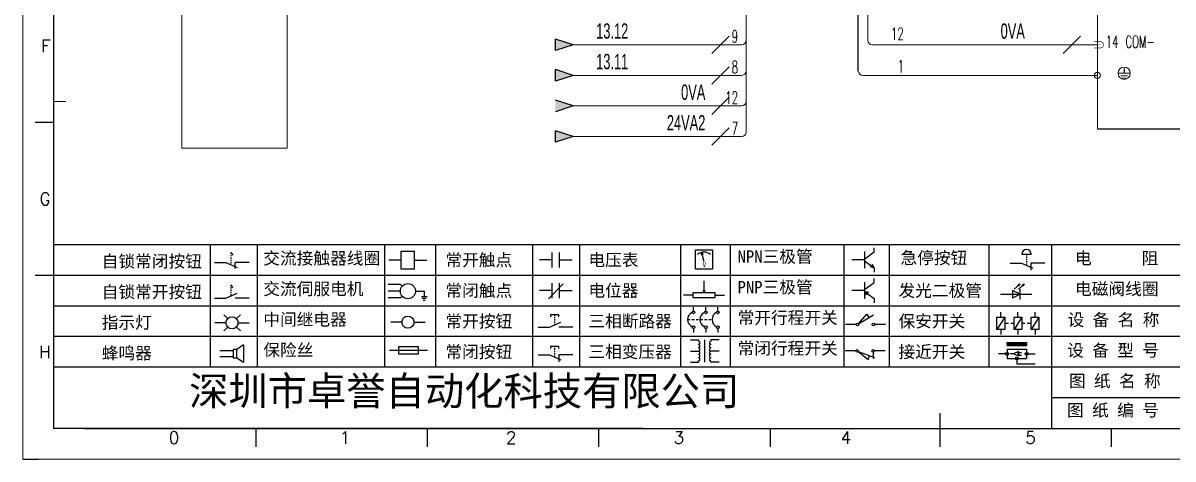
# Model space of a CAD drawing. Header units: millimetres. Extents: x -300 to 54435, y -106 to 60527.
# Drawn here: x 3193.6 to 3381.5, y 1900.2 to 1971.5 of the extents above; entities that cross this region are included whole.
import ezdxf
from ezdxf.enums import TextEntityAlignment as Align

# ---------------------------------------------------------------- set-up
doc = ezdxf.new("R2010")
doc.units = ezdxf.units.MM
doc.layers.add('AE_BOR', color=1, linetype='Continuous')
doc.layers.add('Dimension', color=3, linetype='Continuous', lineweight=13)
doc.styles.get("Standard").update_dxf_attribs({"font": ''})
doc.styles.add('WD', font='romans.shx', dxfattribs={"width": 0.8, "bigfont": 'gbcbig.shx'})
doc.styles.add('样式 8', font='arial.ttf', dxfattribs={"width": 0.6, "height": 2.5})
doc.styles.add('汉字', font='')
doc.styles.get('Standard').set_extended_font_data('SimSun')
doc.styles.get('汉字').set_extended_font_data('新宋体')

# ---------------------------------------------------------------- blocks, each defined once
blk = doc.blocks.new('*U4')
at = {"linetype": 'ByBlock'}
for p, q in [((-1909.23, -780.45), (-1909.23, -780.67)), ((-1909.23, -780.45), (-1908.92, -780.84)), ((-1909.23, -780.84), (-1909.23, -781.05)), ((-1909.23, -781.23), (-1909.23, -781.44)), ((-1911.92, -782.07), (-1910.06, -782.07)), ((-1910.06, -782.07), (-1908.18, -782.88)), ((-1909.23, -781.61), (-1909.23, -781.83)), ((-1909.23, -782), (-1909.23, -782.21)), ((-1909.23, -782.38), (-1909.23, -782.43)), ((-1908.52, -783.07), (-1908.52, -782.07)), ((-1906.25, -782.07), (-1908.52, -782.07))]:
    blk.add_line(p, q, dxfattribs=at)
blk = doc.blocks.new('*U6')
at = {"linetype": 'ByBlock'}
for p, q in [((-1908.88, -791.17), (-1909.23, -790.71)), ((-1909.23, -790.71), (-1909.23, -790.92)), ((-1910.06, -792.89), (-1908.18, -792.08)), ((-1909.23, -791.09), (-1909.23, -791.31)), ((-1909.23, -791.48), (-1909.23, -791.69)), ((-1909.23, -791.86), (-1909.23, -792.08)), ((-1909.23, -792.25), (-1909.23, -792.47)), ((-1911.92, -792.89), (-1910.06, -792.89)), ((-1906.25, -792.89), (-1908.52, -792.89))]:
    blk.add_line(p, q, dxfattribs=at)
blk = doc.blocks.new('蜂鸣器')
at = {"linetype": 'ByBlock'}
for p, q in [((-1908.8, -796.48), (-1911.01, -796.48)), ((-1908.25, -796.26), (-1908.8, -796.26)), ((-1908.8, -797.68), (-1908.8, -796.26)), ((-1907.17, -795.53), (-1908.25, -796.26)), ((-1908.25, -797.68), (-1908.25, -796.26)), ((-1907.17, -795.53), (-1907.17, -798.41)), ((-1908.8, -797.46), (-1911.01, -797.46)), ((-1908.25, -797.68), (-1908.8, -797.68)), ((-1907.17, -798.41), (-1908.25, -797.68))]:
    blk.add_line(p, q, dxfattribs=at)
blk = doc.blocks.new('指示灯')
at = {"linetype": 'ByBlock'}
for p, q in [((-1854.62, -775.59), (-1853.97, -776.23)), ((-1851.9, -775.59), (-1852.54, -776.23)), ((-1854.25, -776.92), (-1856.06, -776.92)), ((-1854.62, -778.25), (-1853.97, -777.61)), ((-1851.9, -778.25), (-1852.54, -777.61)), ((-1852.26, -776.92), (-1850.45, -776.92))]:
    blk.add_line(p, q, dxfattribs=at)
blk.add_circle((-1853.26, -776.92), 0.992, dxfattribs=at)
blk = doc.blocks.new('交流接触器线圈')
at = {"linetype": 'ByBlock'}
for p, q in [((-1880.82, -781.77), (-1882.87, -781.77)), ((-1878.72, -781.77), (-1876.67, -781.77))]:
    blk.add_line(p, q, dxfattribs=at)
blk.add_lwpolyline([(-1880.82, -780.28), (-1878.72, -780.28), (-1878.72, -783.26), (-1880.82, -783.26)], close=True, dxfattribs=at)
blk = doc.blocks.new('交流伺服电机')
at = {"linetype": 'ByBlock'}
for p, q in [((-1880.97, -785.75), (-1882.94, -785.75)), ((-1880.97, -786.85), (-1882.94, -786.85)), ((-1880.97, -785.75), (-1880.65, -786.03)), ((-1878.49, -786.85), (-1877.07, -786.85)), ((-1877.07, -786.85), (-1877.07, -787.72)), ((-1880.97, -787.94), (-1882.94, -787.94)), ((-1880.97, -787.94), (-1880.65, -787.67)), ((-1877.54, -787.72), (-1876.59, -787.72)), ((-1877.38, -788.01), (-1876.75, -788.01)), ((-1877.23, -788.29), (-1876.9, -788.29))]:
    blk.add_line(p, q, dxfattribs=at)
blk.add_circle((-1879.73, -786.85), 1.24, dxfattribs=at)
blk = doc.blocks.new('中间继电器')
at = {"linetype": 'ByBlock'}
for p, q in [((-1880.72, -791.92), (-1882.54, -791.92)), ((-1878.74, -791.92), (-1876.92, -791.92))]:
    blk.add_line(p, q, dxfattribs=at)
blk.add_circle((-1879.73, -791.92), 0.992, dxfattribs=at)
blk = doc.blocks.new('保险丝')
at = {"linetype": 'ByBlock'}
blk.add_line((-1882.72, -796.49), (-1876.55, -796.49), dxfattribs=at)
blk.add_lwpolyline([(-1881.2, -795.86), (-1878.06, -795.86), (-1878.06, -797.12), (-1881.2, -797.12)], close=True, dxfattribs=at)
blk = doc.blocks.new('常开按钮')
at = {"linetype": 'ByBlock'}
for p, q in [((-1910.06, -787.73), (-1908.18, -786.93)), ((-1909.9, -785.68), (-1908.56, -785.68)), ((-1909.9, -785.68), (-1909.9, -786.07)), ((-1909.23, -785.68), (-1909.23, -785.89)), ((-1909.23, -786.06), (-1909.23, -786.28)), ((-1909.23, -786.45), (-1909.23, -786.67)), ((-1909.23, -786.84), (-1909.23, -787.05)), ((-1908.56, -785.68), (-1908.56, -786.07)), ((-1911.92, -787.73), (-1910.06, -787.73)), ((-1909.23, -787.22), (-1909.23, -787.38)), ((-1906.25, -787.73), (-1908.52, -787.73))]:
    blk.add_line(p, q, dxfattribs=at)
blk = doc.blocks.new('常开触点')
at = {"linetype": 'ByBlock'}
for p, q in [((-1853.82, -782.99), (-1853.82, -780.56)), ((-1852.6, -782.99), (-1852.6, -780.56)), ((-1853.82, -781.77), (-1855.88, -781.77)), ((-1852.6, -781.77), (-1850.55, -781.77))]:
    blk.add_line(p, q, dxfattribs=at)
blk = doc.blocks.new('常闭触点')
at = {"linetype": 'ByBlock'}
for p, q in [((-1853.82, -786.77), (-1855.88, -786.77)), ((-1852.01, -785.66), (-1854.43, -788.1)), ((-1853.82, -787.99), (-1853.82, -785.56)), ((-1852.6, -787.99), (-1852.6, -785.56)), ((-1852.6, -786.77), (-1850.55, -786.77))]:
    blk.add_line(p, q, dxfattribs=at)
blk = doc.blocks.new('常闭按钮')
at = {"linetype": 'ByBlock'}
for p, q in [((-1854.11, -790.83), (-1852.77, -790.83)), ((-1854.11, -790.83), (-1854.11, -791.22)), ((-1853.44, -790.83), (-1853.44, -791.04)), ((-1852.77, -790.83), (-1852.77, -791.22)), ((-1856.13, -792.28), (-1854.28, -792.28)), ((-1854.28, -792.28), (-1852.4, -793.09)), ((-1853.44, -791.21), (-1853.44, -791.43)), ((-1853.44, -791.6), (-1853.44, -791.82)), ((-1853.44, -791.99), (-1853.44, -792.2)), ((-1853.44, -792.37), (-1853.44, -792.53)), ((-1850.47, -792.28), (-1852.73, -792.28)), ((-1852.73, -792.28), (-1852.73, -793.43))]:
    blk.add_line(p, q, dxfattribs=at)
blk = doc.blocks.new('电压表')
at = {"linetype": 'ByBlock'}
for p, q in [((-1814.84, -780.75), (-1814.91, -781.13)), ((-1814.6, -781.05), (-1814.91, -781.13)), ((-1814.84, -780.75), (-1814.46, -782.26)), ((-1814.84, -780.75), (-1814.6, -781.05))]:
    blk.add_line(p, q, dxfattribs=at)
blk.add_lwpolyline([(-1815.84, -780.34), (-1813.07, -780.34), (-1813.07, -783.49), (-1815.84, -783.49)], close=True, dxfattribs=at)
blk.add_arc((-1814.46, -782.26), 1.56, 46.8313, 133.1687, dxfattribs=at)
at = {"linetype": 'ByBlock', "insert": (-1814.7, -782.39), "char_height": 0.75, "width": 0.6768, "attachment_point": 1}
blk.add_mtext('V', dxfattribs=at)
blk = doc.blocks.new('电位器')
at = {"linetype": 'ByBlock'}
for p, q in [((-1814.45, -787.3), (-1814.62, -786.96)), ((-1814.62, -786.96), (-1814.27, -786.96)), ((-1814.45, -787.3), (-1814.45, -785.39)), ((-1814.45, -787.3), (-1814.27, -786.96)), ((-1816.21, -787.75), (-1817.79, -787.75)), ((-1812.68, -787.75), (-1811.1, -787.75))]:
    blk.add_line(p, q, dxfattribs=at)
blk.add_lwpolyline([(-1816.21, -787.3), (-1812.68, -787.3), (-1812.68, -788.2), (-1816.21, -788.2)], close=True, dxfattribs=at)
blk = doc.blocks.new('三相断路器')
at = {"linetype": 'ByBlock'}
for p, q in [((-1816.17, -790.33), (-1816.17, -789.7)), ((-1814.17, -790.33), (-1814.17, -789.7)), ((-1812.18, -790.33), (-1812.18, -789.7)), ((-1817.14, -791.74), (-1816.72, -791.74)), ((-1816.45, -791.74), (-1816.03, -791.74)), ((-1815.76, -791.74), (-1815.34, -791.74)), ((-1815.07, -791.74), (-1814.65, -791.74)), ((-1814.38, -791.74), (-1813.96, -791.74)), ((-1813.69, -791.74), (-1813.27, -791.74)), ((-1816.17, -793.19), (-1816.17, -793.83)), ((-1814.17, -793.19), (-1814.17, -793.83)), ((-1812.18, -793.19), (-1812.18, -793.83))]:
    blk.add_line(p, q, dxfattribs=at)
for centre in [(-1816.17, -790.55), (-1814.17, -790.55), (-1812.18, -790.55), (-1816.17, -792.98), (-1814.17, -792.98), (-1812.18, -792.98)]:
    blk.add_circle(centre, 0.219, dxfattribs=at)
for centre in [(-1815.81, -791.74), (-1813.82, -791.74), (-1811.83, -791.74)]:
    blk.add_arc(centre, 1.32, 115.5791, 244.4209, dxfattribs=at)
blk = doc.blocks.new('三相变压器')
at = {"linetype": 'ByBlock'}
for p, q in [((-1816.69, -795.03), (-1815.37, -795.03)), ((-1815.37, -795.03), (-1815.37, -795.24)), ((-1814.34, -798.7), (-1814.34, -795.04)), ((-1812, -795.03), (-1813.32, -795.03)), ((-1813.32, -795.03), (-1813.32, -795.24)), ((-1816.69, -796.87), (-1815.37, -796.87)), ((-1812, -796.87), (-1813.32, -796.87)), ((-1816.69, -798.71), (-1815.37, -798.71)), ((-1815.37, -798.71), (-1815.37, -798.5)), ((-1813.32, -798.71), (-1813.32, -798.5)), ((-1812, -798.71), (-1813.32, -798.71))]:
    blk.add_line(p, q, dxfattribs=at)
for centre, start, end in [((-1815.37, -795.51), 270, 90), ((-1815.37, -796.06), 270, 90), ((-1815.37, -796.6), 270, 90), ((-1813.32, -795.51), 90, 270), ((-1813.32, -796.06), 90, 270), ((-1813.32, -796.6), 90, 270), ((-1815.37, -797.14), 270, 90), ((-1815.37, -797.68), 270, 90), ((-1815.37, -798.23), 270, 90), ((-1813.32, -797.14), 90, 270), ((-1813.32, -797.68), 90, 270), ((-1813.32, -798.23), 90, 270)]:
    blk.add_arc(centre, 0.271, start, end, dxfattribs=at)
blk = doc.blocks.new('NPN三极管')
at = {"linetype": 'ByBlock'}
for p, q in [((-1785.73, -780.61), (-1785.73, -783.32)), ((-1785.73, -781.82), (-1784.15, -780.66)), ((-1784.15, -780.66), (-1784.15, -779.98)), ((-1785.73, -781.97), (-1787.81, -781.97)), ((-1785.73, -782.11), (-1784.15, -783.27)), ((-1784.41, -782.73), (-1784.74, -783.18)), ((-1784.15, -783.27), (-1784.74, -783.18)), ((-1784.15, -783.27), (-1784.41, -782.73)), ((-1784.15, -783.27), (-1784.15, -783.96))]:
    blk.add_line(p, q, dxfattribs=at)
blk = doc.blocks.new('PNP三极管')
at = {"linetype": 'ByBlock'}
for p, q in [((-1783.32, -785.43), (-1783.32, -784.75)), ((-1784.9, -786.74), (-1786.98, -786.74)), ((-1784.9, -785.38), (-1784.9, -788.09)), ((-1784.9, -786.59), (-1783.32, -785.43)), ((-1784.9, -786.88), (-1783.32, -788.04)), ((-1784.9, -786.88), (-1784.31, -786.97)), ((-1784.9, -786.88), (-1784.64, -787.42)), ((-1784.31, -786.97), (-1784.64, -787.42)), ((-1783.32, -788.04), (-1783.32, -788.73))]:
    blk.add_line(p, q, dxfattribs=at)
blk = doc.blocks.new('常开行程开关')
at = {"linetype": 'ByBlock'}
for p, q in [((-1785.89, -792.17), (-1784.52, -790.62)), ((-1785.89, -792.17), (-1783.43, -790.72)), ((-1784.52, -790.62), (-1784.19, -791.17)), ((-1786.29, -792.3), (-1788.01, -792.3)), ((-1781.48, -792.3), (-1783.21, -792.3))]:
    blk.add_line(p, q, dxfattribs=at)
for centre in [(-1786.07, -792.3), (-1783.42, -792.3)]:
    blk.add_circle(centre, 0.219, dxfattribs=at)
blk = doc.blocks.new('常闭行程开关')
at = {"linetype": 'ByBlock'}
for p, q in [((-1786.34, -796.62), (-1788.07, -796.62)), ((-1785.93, -796.72), (-1783.25, -797.7)), ((-1785.93, -796.72), (-1784.3, -798)), ((-1784.3, -798), (-1784.08, -797.4)), ((-1783.48, -796.84), (-1783.48, -797.85)), ((-1781.54, -796.62), (-1783.26, -796.62))]:
    blk.add_line(p, q, dxfattribs=at)
for centre in [(-1786.12, -796.62), (-1783.48, -796.62)]:
    blk.add_circle(centre, 0.219, dxfattribs=at)
blk = doc.blocks.new('发光二极管')
at = {"linetype": 'ByBlock'}
for p, q in [((-1755.78, -785.92), (-1754.89, -785.14)), ((-1754.89, -785.14), (-1755.2, -785.22)), ((-1755.2, -785.22), (-1755.01, -785.43)), ((-1755.08, -785.92), (-1754.18, -785.14)), ((-1754.89, -785.14), (-1755.01, -785.43)), ((-1754.18, -785.14), (-1754.49, -785.22)), ((-1754.49, -785.22), (-1754.31, -785.43)), ((-1754.18, -785.14), (-1754.31, -785.43)), ((-1758.01, -786.77), (-1752.89, -786.77)), ((-1754.84, -786.77), (-1756.04, -786.16)), ((-1756.04, -786.16), (-1756.04, -787.39)), ((-1754.84, -786.77), (-1756.04, -787.39)), ((-1754.84, -787.63), (-1754.84, -785.92))]:
    blk.add_line(p, q, dxfattribs=at)
blk = doc.blocks.new('保安开关')
at = {"linetype": 'ByBlock'}
for p, q in [((-1757.33, -790.79), (-1758.6, -792.81)), ((-1757.96, -790.79), (-1757.96, -789.97)), ((-1754.54, -790.79), (-1755.81, -792.81)), ((-1755.17, -790.79), (-1755.17, -789.97)), ((-1751.75, -790.79), (-1753.02, -792.81)), ((-1752.39, -790.79), (-1752.39, -789.97)), ((-1757.33, -791.8), (-1756.72, -791.8)), ((-1756.35, -791.8), (-1755.89, -791.8)), ((-1754.52, -791.8), (-1754.06, -791.8)), ((-1753.69, -791.8), (-1753.08, -791.8)), ((-1757.96, -792.81), (-1757.96, -793.62)), ((-1755.17, -792.81), (-1755.17, -793.62)), ((-1752.39, -792.81), (-1752.39, -793.62))]:
    blk.add_line(p, q, dxfattribs=at)
for points in [[(-1758.6, -790.79), (-1757.33, -790.79), (-1757.33, -792.81), (-1758.6, -792.81)], [(-1755.81, -790.79), (-1754.54, -790.79), (-1754.54, -792.81), (-1755.81, -792.81)], [(-1753.02, -790.79), (-1751.75, -790.79), (-1751.75, -792.81), (-1753.02, -792.81)]]:
    blk.add_lwpolyline(points, close=True, dxfattribs=at)
blk = doc.blocks.new('接近开关')
at = {"linetype": 'ByBlock'}
h = blk.add_hatch(dxfattribs=at)
h.set_pattern_fill('ANSI31', color=256, scale=0.01, style=0)
h.set_pattern_definition([(45, (-89.131516, -30.795668), (-0.0224506403, 0.0224506403), [])])
h.paths.add_polyline_path([(-1516.96, -1123.35), (-1516.96, -1122.85), (-1513.76, -1122.85), (-1513.76, -1123.35)])
for p, q in [((-1516.96, -1123.35), (-1516.96, -1122.85)), ((-1516.96, -1122.85), (-1513.76, -1122.85)), ((-1516.96, -1123.35), (-1513.76, -1123.35)), ((-1513.76, -1122.85), (-1513.76, -1123.35)), ((-1517.18, -1124.71), (-1518.36, -1124.71)), ((-1516.96, -1123.95), (-1513.76, -1123.95)), ((-1516.96, -1123.95), (-1516.96, -1125.47)), ((-1515.91, -1124.71), (-1516.45, -1124.71)), ((-1515.11, -1124.31), (-1515.91, -1124.71)), ((-1515.11, -1125.11), (-1515.91, -1124.71)), ((-1515.33, -1124.53), (-1515.17, -1124.53)), ((-1515.33, -1124.88), (-1515.17, -1124.88)), ((-1515.25, -1124.45), (-1515.25, -1124.61)), ((-1515.11, -1124.31), (-1515.11, -1125.11)), ((-1515.11, -1124.48), (-1514.58, -1124.48)), ((-1515.11, -1124.94), (-1514.58, -1124.94)), ((-1513.76, -1123.95), (-1513.76, -1125.47)), ((-1513.54, -1124.71), (-1512.36, -1124.71)), ((-1516.96, -1125.47), (-1513.76, -1125.47)), ((-1515.36, -1125.69), (-1515.36, -1126.36)), ((-1515.36, -1126.36), (-1512.36, -1126.36))]:
    blk.add_line(p, q, dxfattribs=at)
for centre in [(-1516.96, -1124.71), (-1515.36, -1125.47), (-1513.76, -1124.71)]:
    blk.add_circle(centre, 0.225, dxfattribs=at)
blk = doc.blocks.new('急停按钮')
at = {"linetype": 'ByBlock'}
for p, q in [((-1.86, 0), (0, 0)), ((0, 0), (1.88, -0.81)), ((0.06, 1.45), (1.61, 1.45)), ((0.83, 1.45), (0.83, 1.24)), ((0.83, 1.07), (0.83, 0.85)), ((0.83, 0.68), (0.83, 0.47)), ((0.83, 0.29), (0.83, 0.08)), ((3.81, 0), (1.54, 0)), ((1.54, 0), (1.54, -1.15)), ((0.83, -0.09), (0.83, -0.24))]:
    blk.add_line(p, q, dxfattribs=at)
blk.add_arc((0.83, 1.45), 0.774, 0, 180)

msp = doc.modelspace()

# ---------------------------------------------------------------- hatches: boundary and pattern name
for points in [[(3280.612, 1966.963), (3280.612, 1968.834), (3283.53, 1967.899)], [(3283.53, 1962.899), (3280.612, 1963.834), (3280.612, 1961.963)], [(3283.53, 1957.899), (3280.612, 1956.963), (3280.612, 1958.834)], [(3280.612, 1951.963), (3280.612, 1953.834), (3283.53, 1952.899)]]:
    msp.add_hatch(color=256).paths.add_polyline_path(points)

# ---------------------------------------------------------------- linework, layer by layer
at = {"color": 7}
for p, q in [((3198.629, 2105.205), (3198.629, 1905.205)), ((3203.659, 1905.205), (3483.159, 1905.205)), ((3324.425, 1905.205), (3384.375, 1905.205))]:
    msp.add_line(p, q, dxfattribs=at)
at = {"lineweight": 0}
for p, q in [((3311.776, 2027.954), (3311.776, 1953.649)), ((3331.632, 1968.641), (3331.632, 2027.954)), ((3283.53, 1967.899), (3311.026, 1967.899)), ((3369.146, 1967.891), (3332.382, 1967.891)), ((3374.408, 1963.23), (3372.62, 1963.23)), ((3283.53, 1962.899), (3311.026, 1962.899)), ((3369.146, 1962.887), (3330.837, 1962.887)), ((3374.076, 1962.801), (3372.952, 1962.801)), ((3373.791, 1962.454), (3373.217, 1962.454)), ((3283.53, 1957.899), (3311.026, 1957.899)), ((3283.53, 1952.899), (3311.026, 1952.899))]:
    msp.add_line(p, q, dxfattribs=at)
for p, q in [((3330.087, 1963.637), (3330.087, 2026.494)), ((3280.612, 1966.963), (3280.612, 1968.834)), ((3283.53, 1967.899), (3280.612, 1968.834)), ((3283.53, 1967.899), (3280.612, 1966.963)), ((3280.612, 1961.963), (3280.612, 1963.834)), ((3283.53, 1962.899), (3280.612, 1963.834)), ((3373.514, 1964.026), (3373.514, 1963.237)), ((3283.53, 1962.899), (3280.612, 1961.963)), ((3283.53, 1957.899), (3280.612, 1958.834)), ((3283.53, 1957.899), (3280.612, 1956.963)), ((3280.612, 1951.963), (3280.612, 1953.834)), ((3283.53, 1952.899), (3280.612, 1953.834)), ((3397.774, 1954.09), (3369.146, 1954.09)), ((3283.53, 1952.899), (3280.612, 1951.963))]:
    msp.add_line(p, q)
at = {"color": 3, "lineweight": 0}
for p, q in [((3236.775, 2018.178), (3236.775, 1950.997)), ((3219.565, 1950.997), (3219.565, 1996.92)), ((3219.574, 1950.997), (3236.775, 1950.997))]:
    msp.add_line(p, q, dxfattribs=at)
at = {"color": 7, "lineweight": 9, "ltscale": 0.1}
for p, q in [((3198.629, 1958.634), (3200.628, 1958.634)), ((3294.964, 1905.205), (3324.425, 1905.205)), ((3323.068, 1905.205), (3323.068, 1905.205)), ((3323.068, 1905.205), (3323.068, 1905.205)), ((3323.068, 1905.205), (3323.068, 1905.205)), ((3323.068, 1905.205), (3323.068, 1905.205))]:
    msp.add_line(p, q, dxfattribs=at)
at = {"color": 7, "linetype": 'ByBlock'}
for p, q in [((3485.629, 1935.205), (3198.629, 1935.205)), ((3485.629, 1930.205), (3198.629, 1930.205)), ((3485.629, 1925.205), (3198.629, 1925.205)), ((3485.629, 1920.205), (3198.629, 1920.205)), ((3485.629, 1915.205), (3198.629, 1915.205)), ((3485.629, 1910.205), (3361.652, 1910.205))]:
    msp.add_line(p, q, dxfattribs=at)
at = {"color": 7, "lineweight": -2}
for p, q in [((3224.208, 1935.205), (3224.208, 1915.205)), ((3231.885, 1935.205), (3231.885, 1915.205)), ((3252.674, 1935.205), (3252.674, 1915.205)), ((3261.028, 1935.205), (3261.028, 1915.205)), ((3276.883, 1935.205), (3276.883, 1915.205)), ((3284.531, 1935.205), (3284.531, 1915.205)), ((3301.024, 1935.205), (3301.024, 1915.205)), ((3309.126, 1935.205), (3309.126, 1915.205)), ((3327.745, 1935.205), (3327.745, 1915.205)), ((3335.104, 1935.205), (3335.104, 1915.205)), ((3351.414, 1935.205), (3351.414, 1915.205)), ((3361.652, 1935.205), (3361.652, 1905.29))]:
    msp.add_line(p, q, dxfattribs=at)
at = {"color": 7, "ltscale": 2}
msp.add_line((3294.964, 1905.205), (3198.629, 1905.205), dxfattribs=at)
at = {"lineweight": 0}
msp.add_lwpolyline([(3369.146, 1954.09), (3369.146, 2082.178), (3397.774, 2082.178), (3397.774, 1954.09)], dxfattribs=at)
at = {"color": 3, "lineweight": 0, "const_width": 0.1, "flags": 128}
msp.add_lwpolyline([(3369.646, 1967.891), (3368.146, 1967.891)], dxfattribs=at)
msp.add_lwpolyline([(3368.646, 1968.391), (3369.646, 1968.391, -1), (3369.646, 1967.391), (3368.646, 1967.391)], format="xyb", dxfattribs=at)
at = {"lineweight": 0}
for centre, radius in [((3369.146, 1962.887), 0.5), ((3373.514, 1963.237), 1)]:
    msp.add_circle(centre, radius, dxfattribs=at)
for centre, start, end in [((3311.026, 1968.649), 270, 0), ((3332.382, 1968.641), 180, 270), ((3311.026, 1963.649), 270, 0), ((3330.837, 1963.637), 180, 270), ((3311.026, 1958.649), 270, 0), ((3311.026, 1953.649), 270, 0)]:
    msp.add_arc(centre, 0.75, start, end, dxfattribs=at)
at = {"layer": 'AE_BOR', "color": 7, "lineweight": 15}
for p, q in [((3193.625, 1900.205), (3193.625, 2110.205)), ((3490.625, 1900.205), (3193.625, 1900.205))]:
    msp.add_line(p, q, dxfattribs=at)
at = {"layer": 'AE_BOR', "color": 7}
for p, q in [((3198.629, 1955.205), (3195.629, 1955.205)), ((3198.629, 1930.205), (3195.629, 1930.205)), ((3231.659, 1905.205), (3231.659, 1902.205)), ((3259.659, 1905.205), (3259.659, 1902.205)), ((3287.659, 1905.205), (3287.659, 1902.205)), ((3315.659, 1905.205), (3315.659, 1902.205)), ((3343.409, 1905.205), (3343.409, 1902.205)), ((3371.409, 1905.205), (3371.409, 1902.205))]:
    msp.add_line(p, q, dxfattribs=at)
at = {"layer": 'AE_BOR', "color": 7, "lineweight": 30}
for p, q in [((3343.409, 1907.705), (3343.409, 1902.705)), ((3343.409, 1905.205), (3343.409, 1902.705)), ((3193.625, 1900.205), (3196.159, 1900.205))]:
    msp.add_line(p, q, dxfattribs=at)
at = {"layer": 'Dimension', "lineweight": 0}
for p, q in [((3306.169, 1966.484), (3308.997, 1969.313)), ((3363.539, 1966.476), (3366.367, 1969.305)), ((3306.169, 1961.484), (3308.997, 1964.313)), ((3306.169, 1956.484), (3308.997, 1959.313)), ((3306.169, 1951.484), (3308.997, 1954.313))]:
    msp.add_line(p, q, dxfattribs=at)

# ---------------------------------------------------------------- block references
at = {"color": 7, "linetype": 'ByBlock'}
for name, p in [('*U4', (5136.817, 2714.382)), ('交流接触器线圈', (5136.241, 2714.474)), ('常开触点', (5133.896, 2714.502)), ('电压表', (5119.335, 2714.721)), ('NPN三极管', (5116.823, 2714.708)), ('PNP三极管', (5115.997, 2714.479)), ('*U6', (5136.817, 2719.382)), ('交流伺服电机', (5136.241, 2714.474)), ('常闭触点', (5133.896, 2714.502)), ('电位器', (5119.335, 2714.721)), ('发光二极管', (5111.341, 2713.897)), ('指示灯', (5081.032, 2699.382)), ('常开按钮', (5189.682, 2709.502)), ('三相断路器', (5119.335, 2714.721)), ('常开行程开关', (5115.997, 2714.479)), ('保安开关', (5111.341, 2714.186)), ('中间继电器', (5136.241, 2714.474)), ('蜂鸣器', (5136.817, 2714.382)), ('保险丝', (5136.241, 2714.474)), ('常闭按钮', (5133.896, 2709.502)), ('三相变压器', (5119.335, 2714.721)), ('接近开关', (4871.342, 3042.103)), ('常闭行程开关', (5115.997, 2714.479))]:
    msp.add_blockref(name, p, dxfattribs=at)
at = {"color": 7}
msp.add_blockref('急停按钮', (3356.741, 1932.221), dxfattribs=at)

# ---------------------------------------------------------------- texts
at = {"lineweight": 0, "style": 'WD', "width": 0.6}
for s, p in [('9', (3310.435, 1968.257)), ('12', (3337.498, 1968.688)), ('8', (3310.435, 1963.257)), ('1', (3337.564, 1963.374)), ('12', (3310.435, 1958.257)), ('7', (3310.435, 1953.257))]:
    msp.add_text(s, height=2, dxfattribs=at).set_placement(p, align=Align.RIGHT)
for s, p in [('14', (3370.514, 1967.385)), ('COM-', (3373.726, 1967.385))]:
    msp.add_text(s, height=2, dxfattribs=at).set_placement(p)
at = {"color": 7, "char_height": 2, "attachment_point": 1, "style": '汉字'}
for s, insert in [('{\\fKaiTi_GB2312|b0|i0|c134|p49;自锁常闭按钮}', (3206.485, 1933.52)), ('{\\fKaiTi_GB2312|b0|i0|c134|p49;交流接触器线圈}', (3232.879, 1934.014)), ('{\\fKaiTi_GB2312|b0|i0|c134|p49;常开触点}', (3262.632, 1933.726)), ('{\\fKaiTi_GB2312|b0|i0|c134|p49;电压表}', (3285.992, 1933.736)), ('{\\fKaiTi_GB2312|b0|i0|c134|p49;NPN三极管}', (3310.359, 1934.297)), ('{\\fKaiTi_GB2312|b0|i0|c134|p49;急停按钮}', (3336.98, 1934.084)), ('{\\fKaiTi_GB2312|b0|i0|c134|p49;电      阻}', (3365.487, 1934.012)), ('{\\fKaiTi_GB2312|b0|i0|c134|p49;PNP三极管}', (3310.359, 1929.297)), ('{\\fKaiTi_GB2312|b0|i0|c134|p49;自锁常开按钮}', (3206.485, 1928.52)), ('{\\fKaiTi_GB2312|b0|i0|c134|p49;交流伺服电机}', (3232.879, 1929.014)), ('{\\fKaiTi_GB2312|b0|i0|c134|p49;常闭触点}', (3262.632, 1928.726)), ('{\\fKaiTi_GB2312|b0|i0|c134|p49;电位器}', (3285.992, 1928.736)), ('{\\fKaiTi_GB2312|b0|i0|c134|p49;发光二极管}', (3336.647, 1928.726)), ('{\\fKaiTi_GB2312|b0|i0|c134|p49;电磁阀线圈}', (3365.487, 1929.012)), ('{\\fKaiTi_GB2312|b0|i0|c134|p49;指示灯}', (3206.485, 1923.52)), ('{\\fKaiTi_GB2312|b0|i0|c134|p49;中间继电器}', (3232.879, 1924.014)), ('{\\fKaiTi_GB2312|b0|i0|c134|p49;常开按钮}', (3262.632, 1923.726)), ('{\\fKaiTi_GB2312|b0|i0|c134|p49;三相断路器}', (3285.992, 1923.736)), ('{\\fKaiTi_GB2312|b0|i0|c134|p49;常开行程开关}', (3310.359, 1924.297)), ('{\\fKaiTi_GB2312|b0|i0|c134|p49;保安开关}', (3336.647, 1923.726)), ('{\\fKaiTi_GB2312|b0|i0|c134|p0;设 备 名 称}', (3364.279, 1923.961)), ('{\\fKaiTi_GB2312|b0|i0|c134|p49;蜂鸣器}', (3206.485, 1918.52)), ('{\\fKaiTi_GB2312|b0|i0|c134|p49;保险丝}', (3232.879, 1919.014)), ('{\\fKaiTi_GB2312|b0|i0|c134|p49;常闭按钮}', (3262.632, 1918.726)), ('{\\fKaiTi_GB2312|b0|i0|c134|p49;三相变压器}', (3285.992, 1918.736)), ('{\\fKaiTi_GB2312|b0|i0|c134|p49;常闭行程开关}', (3310.359, 1919.297)), ('{\\fKaiTi_GB2312|b0|i0|c134|p49;接近开关}', (3336.647, 1918.726)), ('{\\fKaiTi_GB2312|b0|i0|c134|p0;设 备 型 号}', (3364.205, 1918.961)), ('{\\fKaiTi_GB2312|b0|i0|c134|p0;图 纸 名 称}', (3364.489, 1913.961)), ('{\\fKaiTi_GB2312|b0|i0|c134|p0;图 纸 编 号}', (3364.191, 1909.177))]:
    msp.add_mtext(s, dxfattribs=dict(at, insert=insert))
at = {"color": 7, "lineweight": -2, "insert": (3220.762, 1913.676), "char_height": 4.70644, "width": 96.11383, "attachment_point": 1}
msp.add_mtext('深圳市卓誉自动化科技有限公司', dxfattribs=at)
at = {"layer": 'AE_BOR', "color": 7, "style": 'WD'}
for s, p in [('F', (3198.129, 1967.705)), ('G', (3198.129, 1942.705)), ('H', (3198.129, 1917.705))]:
    msp.add_text(s, height=2, dxfattribs=at).set_placement(p, align=Align.MIDDLE_RIGHT)
for s, p in [('0', (3218.295, 1902.705)), ('1', (3246.221, 1902.705)), ('2', (3273.371, 1902.705)), ('3', (3300.771, 1902.705)), ('4', (3328.071, 1902.705)), ('5', (3358.22, 1902.705))]:
    msp.add_text(s, height=2, dxfattribs=at).set_placement(p, align=Align.CENTER)
at = {"layer": 'Dimension', "color": 3, "lineweight": 0, "style": '样式 8', "width": 0.6}
for s, p in [('13.12', (3287.262, 1968.899)), ('0VA', (3353.334, 1968.891)), ('13.11', (3287.262, 1963.899))]:
    msp.add_text(s, height=2.5, dxfattribs=at).set_placement(p)
for s, p in [('0VA', (3305.098, 1958.899)), ('24VA2', (3305.098, 1953.899))]:
    msp.add_text(s, height=2.5, dxfattribs=at).set_placement(p, align=Align.RIGHT)

doc.saveas('drawing.dxf')
